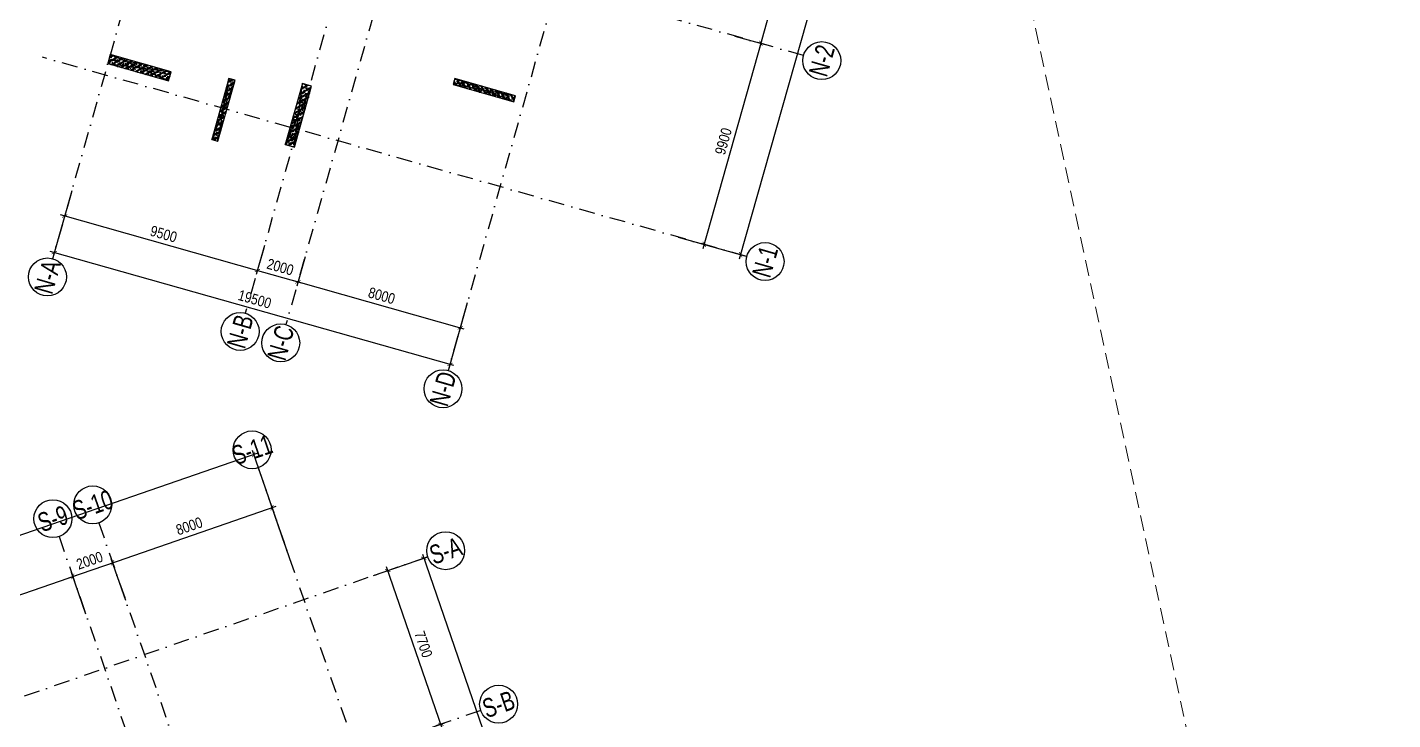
# Model space of a CAD drawing. Header units: millimetres. Extents: x -185400 to 12385, y -14070 to 168686.
# Drawn here: x -64925 to -147, y 55363 to 88185 of the extents above; entities that cross this region are included whole.
import ezdxf
from ezdxf.enums import TextEntityAlignment as Align

# ---------------------------------------------------------------- set-up
doc = ezdxf.new("R2010")
doc.units = ezdxf.units.MM
doc.header["$LTSCALE"] = 300
doc.header["$MEASUREMENT"] = 0
doc.linetypes.add('DASHDOT', pattern=[1, 0.5, -0.25, 0, -0.25])
doc.linetypes.add('HIDDEN', pattern=[0.375, 0.25, -0.125])
for name, color, linetype in [('KC-Betong', 6, 'Continuous'), ('KT-Kich thuoc', 9, 'Continuous'), ('KT-Luoi truc South Tower', 8, 'DASHDOT'), ('ST_MBDV Cot vach 220805$0$AUDIT_I_220805193045-1', 50, 'Continuous')]:
    doc.layers.add(name, color=color, linetype=linetype)
doc.layers.add('KT-Chi gioi XD', color=7, linetype='HIDDEN', true_color=0x0066cc)
doc.styles.add('Arial Narrow', font='ARIALN.TTF')
doc.styles.add('ST_MBDV Cot vach 220805$0$HBA-Text', font='GOTHIC.TTF')
doc.dimstyles.new('ccu12-200', dxfattribs={"dimscale": 200, "dimtxt": 2.5, "dimasz": 1, "dimexe": 1, "dimexo": 2, "dimgap": 1, "dimtad": 1, "dimdec": 0, "dimdsep": 46, "dimtxsty": 'Arial Narrow', "dimblk": 'ARCHTICK', "dimcen": -1, "dimdle": 1, "dimclrd": 256, "dimclre": 256, "dimclrt": 3, "dimadec": 0, "dimazin": 2, "dimtfac": 0.1, "dimtdec": 0, "dimtmove": 0, "dimatfit": 1, "dimldrblk": 'ARCHTICK', "dimfxl": 1, "dimtvp": 0.833333, "dimtolj": 1, "dimtzin": 12, "dimarcsym": 0})

# ---------------------------------------------------------------- blocks, each defined once
blk = doc.blocks.new('ST_MBDV Cot vach 220805$0$GRID-SYM-flat-103')
at = {"layer": 'ST_MBDV Cot vach 220805$0$AUDIT_I_220805193045-1'}
blk.add_circle((0, 0, 0), 900, dxfattribs=at)
at = {"layer": 'ST_MBDV Cot vach 220805$0$AUDIT_I_220805193045-1', "style": 'ST_MBDV Cot vach 220805$0$HBA-Text'}
blk.add_attdef('GRID', text='', height=900, rotation=19.04714, dxfattribs=at).set_placement((0, 0, 0), align=Align.MIDDLE_CENTER)
blk = doc.blocks.new('_ARCHTICK')
at = {"color": 0, "linetype": 'ByBlock', "const_width": 0.15}
blk.add_lwpolyline([(-0.5, -0.5), (0.5, 0.5)], dxfattribs=at)
blk = doc.blocks.new('*D64')
at = {"layer": 'Defpoints', "color": 0, "transparency": 16777216}
for p in [(-52359, 62652), (-108936, 49029), (-107112, 43748, 0)]:
    blk.add_point(p, dxfattribs=at)
at = {"layer": 'KT-Kich thuoc', "lineweight": -2, "transparency": 16777216}
for p, q in [((-52489, 63030), (-54248, 68123)), ((-53994, 67999), (-109125, 48964)), ((-107243, 44126), (-109001, 49218))]:
    blk.add_line(p, q, dxfattribs=at)
at = {"layer": 'KT-Kich thuoc', "lineweight": -2, "transparency": 16777216, "xscale": 200, "yscale": 200, "zscale": 200}
for p, rotation in [((-54183, 67933), 19.04771637789532), ((-108936, 49029), 199.0477163778953)]:
    blk.add_blockref('_ARCHTICK', p, dxfattribs=dict(at, rotation=rotation))
at = {"layer": 'KT-Kich thuoc', "color": 3, "transparency": 16777216, "insert": (-78288, 60092), "char_height": 500, "attachment_point": 5, "rotation": 19.04772, "style": 'Arial Narrow'}
blk.add_mtext('\\A1;57925', dxfattribs=at)
blk = doc.blocks.new('*D72')
at = {"layer": 'Defpoints', "color": 0, "transparency": 16777216}
for p in [(-62765, 62151), (-62018, 59985), (-70998, 56885)]:
    blk.add_point(p, dxfattribs=at)
at = {"layer": 'KT-Kich thuoc', "lineweight": -2, "transparency": 16777216}
for p, q in [((-71934, 58985), (-62576, 62216)), ((-62148, 60364), (-62831, 62340)), ((-71128, 57263), (-71810, 59240))]:
    blk.add_line(p, q, dxfattribs=at)
at = {"layer": 'KT-Kich thuoc', "lineweight": -2, "transparency": 16777216, "xscale": 200, "yscale": 200, "zscale": 200}
for p, rotation in [((-62765, 62151), 19.04713796496646), ((-71745, 59051), 199.0471379649665)]:
    blk.add_blockref('_ARCHTICK', p, dxfattribs=dict(at, rotation=rotation))
at = {"layer": 'KT-Kich thuoc', "color": 3, "transparency": 16777216, "insert": (-67404, 61031), "char_height": 500, "attachment_point": 5, "rotation": 19.04714, "style": 'Arial Narrow'}
blk.add_mtext('\\A1;9500', dxfattribs=at)
blk = doc.blocks.new('*D73')
at = {"layer": 'Defpoints', "color": 0, "transparency": 16777216}
for p in [(-60875, 62804), (-60127, 60638), (-62018, 59985)]:
    blk.add_point(p, dxfattribs=at)
at = {"layer": 'KT-Kich thuoc', "lineweight": -2, "transparency": 16777216}
for p, q in [((-62954, 62086), (-60686, 62869)), ((-60258, 61016), (-60940, 62993)), ((-62148, 60364), (-62831, 62340))]:
    blk.add_line(p, q, dxfattribs=at)
at = {"layer": 'KT-Kich thuoc', "lineweight": -2, "transparency": 16777216, "xscale": 200, "yscale": 200, "zscale": 200}
for p, rotation in [((-60875, 62804), 19.04713796496646), ((-62765, 62151), 199.0471379649665)]:
    blk.add_blockref('_ARCHTICK', p, dxfattribs=dict(at, rotation=rotation))
at = {"layer": 'KT-Kich thuoc', "color": 3, "transparency": 16777216, "insert": (-61969, 62908), "char_height": 500, "attachment_point": 5, "rotation": 19.04714, "style": 'Arial Narrow'}
blk.add_mtext('\\A1;2000', dxfattribs=at)
blk = doc.blocks.new('*D74')
at = {"layer": 'Defpoints', "color": 0, "transparency": 16777216}
for p in [(-53313, 65414), (-52565, 63249), (-60127, 60638)]:
    blk.add_point(p, dxfattribs=at)
at = {"layer": 'KT-Kich thuoc', "lineweight": -2, "transparency": 16777216}
for p, q in [((-61064, 62738), (-53124, 65480)), ((-52696, 63627), (-53378, 65603)), ((-60258, 61016), (-60940, 62993))]:
    blk.add_line(p, q, dxfattribs=at)
at = {"layer": 'KT-Kich thuoc', "lineweight": -2, "transparency": 16777216, "xscale": 200, "yscale": 200, "zscale": 200}
for p, rotation in [((-53313, 65414), 19.04713796496646), ((-60875, 62804), 199.0471379649665)]:
    blk.add_blockref('_ARCHTICK', p, dxfattribs=dict(at, rotation=rotation))
at = {"layer": 'KT-Kich thuoc', "color": 3, "transparency": 16777216, "insert": (-57242, 64539), "char_height": 500, "attachment_point": 5, "rotation": 19.04714, "style": 'Arial Narrow'}
blk.add_mtext('\\A1;8000', dxfattribs=at)
blk = doc.blocks.new('*D75')
at = {"layer": 'Defpoints', "color": 0, "transparency": 16777216}
for p in [(-48876, 62062, 0), (-36033, 33807), (-38792, 32854, 0)]:
    blk.add_point(p, dxfattribs=at)
at = {"layer": 'KT-Kich thuoc', "lineweight": -2, "transparency": 16777216}
for p, q in [((-48497, 62193), (-45928, 63080)), ((-46182, 63204), (-35968, 33617)), ((-38414, 32985), (-35844, 33872))]:
    blk.add_line(p, q, dxfattribs=at)
at = {"layer": 'KT-Kich thuoc', "lineweight": -2, "transparency": 16777216, "xscale": 200, "yscale": 200, "zscale": 200}
for p, rotation in [((-46117, 63015), 109.0471074763102), ((-36033, 33807), 289.0471074763101)]:
    blk.add_blockref('_ARCHTICK', p, dxfattribs=dict(at, rotation=rotation))
at = {"layer": 'KT-Kich thuoc', "color": 3, "transparency": 16777216, "insert": (-40645, 48559), "char_height": 500, "attachment_point": 5, "rotation": 289.04711, "style": 'Arial Narrow'}
blk.add_mtext('\\A1;30900', dxfattribs=at)
blk = doc.blocks.new('*D76')
at = {"layer": 'Defpoints', "color": 0, "transparency": 16777216}
for p in [(-47819, 62427), (-48876, 62062), (-47874, 54262)]:
    blk.add_point(p, dxfattribs=at)
at = {"layer": 'KT-Kich thuoc', "lineweight": -2, "transparency": 16777216}
for p, q in [((-48497, 62193), (-47630, 62493)), ((-45240, 54960), (-47884, 62616)), ((-47496, 54393), (-45117, 55214))]:
    blk.add_line(p, q, dxfattribs=at)
at = {"layer": 'KT-Kich thuoc', "lineweight": -2, "transparency": 16777216, "xscale": 200, "yscale": 200, "zscale": 200}
for p, rotation in [((-47819, 62427), 109.0471074763102), ((-45306, 55149), 289.0471074763101)]:
    blk.add_blockref('_ARCHTICK', p, dxfattribs=dict(at, rotation=rotation))
at = {"layer": 'KT-Kich thuoc', "color": 3, "transparency": 16777216, "insert": (-46132, 58937), "char_height": 500, "attachment_point": 5, "rotation": 289.04711, "style": 'Arial Narrow'}
blk.add_mtext('\\A1;7700', dxfattribs=at)
blk = doc.blocks.new('*D114')
at = {"layer": 'Defpoints', "color": 0, "transparency": 16777216}
for p in [(-29373, 96253, 0), (-27752, 95795), (-31738, 87881, 0)]:
    blk.add_point(p, dxfattribs=at)
at = {"layer": 'KT-Kich thuoc', "lineweight": -2, "transparency": 16777216}
for p, q in [((-30173, 87230), (-27698, 95988)), ((-28988, 96144), (-27560, 95741)), ((-31353, 87772), (-29926, 87369))]:
    blk.add_line(p, q, dxfattribs=at)
at = {"layer": 'KT-Kich thuoc', "lineweight": -2, "transparency": 16777216, "xscale": 200, "yscale": 200, "zscale": 200}
for p, rotation in [((-27752, 95795), 74.2212191827257), ((-30118, 87423), 254.2212191827257)]:
    blk.add_blockref('_ARCHTICK', p, dxfattribs=dict(at, rotation=rotation))
at = {"layer": 'KT-Kich thuoc', "color": 3, "transparency": 16777216, "insert": (-29373, 91733), "char_height": 500, "attachment_point": 5, "rotation": 74.22122, "style": 'Arial Narrow'}
blk.add_mtext('\\A1;8700', dxfattribs=at)
blk = doc.blocks.new('*D115')
at = {"layer": 'Defpoints', "color": 0, "transparency": 16777216}
for p in [(-31738, 87881, 0), (-30118, 87423), (-34430, 78354, 0)]:
    blk.add_point(p, dxfattribs=at)
at = {"layer": 'KT-Kich thuoc', "lineweight": -2, "transparency": 16777216}
for p, q in [((-32865, 77704), (-30064, 87615)), ((-31353, 87772), (-29926, 87369)), ((-34045, 78245), (-32618, 77842))]:
    blk.add_line(p, q, dxfattribs=at)
at = {"layer": 'KT-Kich thuoc', "lineweight": -2, "transparency": 16777216, "xscale": 200, "yscale": 200, "zscale": 200}
for p, rotation in [((-30118, 87423), 74.2212191827257), ((-32810, 77896), 254.2212191827257)]:
    blk.add_blockref('_ARCHTICK', p, dxfattribs=dict(at, rotation=rotation))
at = {"layer": 'KT-Kich thuoc', "color": 3, "transparency": 16777216, "insert": (-31902, 82783), "char_height": 500, "attachment_point": 5, "rotation": 74.22122, "style": 'Arial Narrow'}
blk.add_mtext('\\A1;9900', dxfattribs=at)
blk = doc.blocks.new('*D116')
at = {"layer": 'Defpoints', "color": 0, "transparency": 16777216}
for p in [(-14254, 149758, 0), (-10901, 148811), (-34430, 78354, 0)]:
    blk.add_point(p, dxfattribs=at)
at = {"layer": 'KT-Kich thuoc', "lineweight": -2, "transparency": 16777216}
for p, q in [((-13869, 149649), (-10709, 148756)), ((-31132, 77214), (-10847, 149003)), ((-34045, 78245), (-30886, 77352))]:
    blk.add_line(p, q, dxfattribs=at)
at = {"layer": 'KT-Kich thuoc', "lineweight": -2, "transparency": 16777216, "xscale": 200, "yscale": 200, "zscale": 200}
for p, rotation in [((-10901, 148811), 74.2212191827257), ((-31078, 77407), 254.2212191827257)]:
    blk.add_blockref('_ARCHTICK', p, dxfattribs=dict(at, rotation=rotation))
at = {"layer": 'KT-Kich thuoc', "color": 3, "transparency": 16777216, "insert": (-21428, 113232), "char_height": 500, "attachment_point": 5, "rotation": 74.22122, "style": 'Arial Narrow'}
blk.add_mtext('\\A1;74200', dxfattribs=at)
blk = doc.blocks.new('*D120')
at = {"layer": 'Defpoints', "color": 0, "transparency": 16777216}
for p in [(-62708, 80812, 0), (-63642, 77507), (-43943, 75510, 0)]:
    blk.add_point(p, dxfattribs=at)
at = {"layer": 'KT-Kich thuoc', "lineweight": -2, "transparency": 16777216}
for p, q in [((-62817, 80428), (-63697, 77314)), ((-44684, 72150), (-63835, 77561)), ((-44052, 75125), (-44931, 72012))]:
    blk.add_line(p, q, dxfattribs=at)
at = {"layer": 'KT-Kich thuoc', "lineweight": -2, "transparency": 16777216, "xscale": 200, "yscale": 200, "zscale": 200}
for p, rotation in [((-63642, 77507), 164.2212191784306), ((-44877, 72204), 344.2212191784306)]:
    blk.add_blockref('_ARCHTICK', p, dxfattribs=dict(at, rotation=rotation))
at = {"layer": 'KT-Kich thuoc', "color": 3, "transparency": 16777216, "insert": (-54136, 75293), "char_height": 500, "attachment_point": 5, "rotation": 344.22122, "style": 'Arial Narrow'}
blk.add_mtext('\\A1;19500', dxfattribs=at)
blk = doc.blocks.new('*D121')
at = {"layer": 'Defpoints', "color": 0, "transparency": 16777216}
for p in [(-51641, 77685, 0), (-52086, 76112), (-43943, 75510, 0)]:
    blk.add_point(p, dxfattribs=at)
at = {"layer": 'KT-Kich thuoc', "lineweight": -2, "transparency": 16777216}
for p, q in [((-51750, 77300), (-52140, 75919)), ((-44195, 73882), (-52279, 76166)), ((-44052, 75125), (-44442, 73744))]:
    blk.add_line(p, q, dxfattribs=at)
at = {"layer": 'KT-Kich thuoc', "lineweight": -2, "transparency": 16777216, "xscale": 200, "yscale": 200, "zscale": 200}
for p, rotation in [((-52086, 76112), 164.2212191784306), ((-44387, 73936), 344.2212191784306)]:
    blk.add_blockref('_ARCHTICK', p, dxfattribs=dict(at, rotation=rotation))
at = {"layer": 'KT-Kich thuoc', "color": 3, "transparency": 16777216, "insert": (-48113, 75462), "char_height": 500, "attachment_point": 5, "rotation": 344.22122, "style": 'Arial Narrow'}
blk.add_mtext('\\A1;8000', dxfattribs=at)
blk = doc.blocks.new('*D122')
at = {"layer": 'Defpoints', "color": 0, "transparency": 16777216}
for p in [(-62708, 80812, 0), (-63153, 79239), (-53566, 78229, 0)]:
    blk.add_point(p, dxfattribs=at)
at = {"layer": 'KT-Kich thuoc', "lineweight": -2, "transparency": 16777216}
for p, q in [((-62817, 80428), (-63207, 79046)), ((-53818, 76601), (-63345, 79293)), ((-53675, 77844), (-54065, 76463))]:
    blk.add_line(p, q, dxfattribs=at)
at = {"layer": 'KT-Kich thuoc', "lineweight": -2, "transparency": 16777216, "xscale": 200, "yscale": 200, "zscale": 200}
for p, rotation in [((-63153, 79239), 164.2212191784306), ((-54011, 76655), 344.2212191784306)]:
    blk.add_blockref('_ARCHTICK', p, dxfattribs=dict(at, rotation=rotation))
at = {"layer": 'KT-Kich thuoc', "color": 3, "transparency": 16777216, "insert": (-58458, 78385), "char_height": 500, "attachment_point": 5, "rotation": 344.22122, "style": 'Arial Narrow'}
blk.add_mtext('\\A1;9500', dxfattribs=at)
blk = doc.blocks.new('*D108')
at = {"layer": 'Defpoints', "color": 0, "transparency": 16777216}
for p in [(-53566, 78229, 0), (-51641, 77685, 0), (-54011, 76655)]:
    blk.add_point(p, dxfattribs=at)
at = {"layer": 'KT-Kich thuoc', "lineweight": -2, "transparency": 16777216}
for p, q in [((-53675, 77844), (-54065, 76463)), ((-51750, 77300), (-52140, 75919)), ((-51894, 76057), (-54203, 76710))]:
    blk.add_line(p, q, dxfattribs=at)
at = {"layer": 'KT-Kich thuoc', "lineweight": -2, "transparency": 16777216, "xscale": 200, "yscale": 200, "zscale": 200}
for p, rotation in [((-54011, 76655), 164.2212206128977), ((-52086, 76112), 344.2212206128978)]:
    blk.add_blockref('_ARCHTICK', p, dxfattribs=dict(at, rotation=rotation))
at = {"layer": 'KT-Kich thuoc', "color": 3, "transparency": 16777216, "insert": (-52925, 76822), "char_height": 500, "attachment_point": 5, "rotation": 344.22122, "style": 'Arial Narrow'}
blk.add_mtext('\\A1;2000', dxfattribs=at)
blk = doc.blocks.new('*U35')
h = blk.add_hatch()
h.set_pattern_fill('VATLIEU04', color=250, scale=40, style=0, pattern_type=2)
h.set_pattern_definition([(50, (2050, 500), (286.904, -25.1), [30, -330]), (355, (2050, 500), (-55.5, 300.877), [24, -264]), (100.451, (2073.9, 497.9), (231.404, 275.776), [25.496, -280.457]), (46.184, (2050, 580), (426.896, -66.208), [45, -495]), (96.636, (2085.57, 574.5), (373.865, 389.65), [38.244, -420.685]), (351.184, (2050, 580), (373.865, 389.65), [36, -396]), (21, (2090, 560), (238.763, -161.048), [30, -330]), (326, (2090, 560), (97.326, 290.06), [24, -264]), (71.451, (2109.9, 546.58), (336.09, 129.012), [25.496, -280.457]), (37.5, (2050, 500), (4.864, 133.1575), [0, -260.8, 0, -268, 0, -265]), (7.5, (2050, 500), (105.228, 157.765), [0, -152.8, 0, -254.8, 0, -101]), (327.5, (1960.8, 500), (213.529, -9.022), [0, -100, 0, -312, 0, -414]), (317.5, (1920.8, 500), (233.274, 40.042), [0, -130, 0, -207.2, 0, -294]), (45, (2050, 500), (-120.208, 120.208), []), (45, (2050, 549), (-120.208, 120.208), [])])
h.paths.add_polyline_path([(-475, -475), (2525, -475), (2525, -25), (-475, -25)])
at = {"color": 6, "ltscale": 0.25}
blk.add_lwpolyline([(-475, -475), (2525, -475), (2525, -25), (-475, -25)], close=True, dxfattribs=at)
at = {"layer": 'Defpoints', "linetype": 'ByBlock', "ltscale": 30}
for p, q in [((2525, -475), (-475, -25)), ((-475, -475), (2525, -25))]:
    blk.add_line(p, q, dxfattribs=at)
blk = doc.blocks.new('*U34')
h = blk.add_hatch()
h.set_pattern_fill('VATLIEU04', color=250, scale=40, style=0, pattern_type=2)
h.set_pattern_definition([(50, (-650, 3050), (286.904, -25.101), [30, -330]), (355, (-650, 3050), (-55.5, 300.877), [24, -264]), (100.451, (-626.1, 3047.9), (231.404, 275.776), [25.496, -280.457]), (46.184, (-650, 3130), (426.896, -66.208), [45, -495]), (96.636, (-614.42, 3124.5), (373.865, 389.647), [38.244, -420.685]), (351.184, (-650, 3130), (373.865, 389.65), [36, -396]), (21, (-610, 3110), (238.763, -161.048), [30, -330]), (326, (-610, 3110), (97.326, 290.06), [24, -264]), (71.451, (-590.1, 3096.58), (336.09, 129.012), [25.496, -280.457]), (37.5, (-650, 3050), (4.864, 133.1575), [0, -260.8, 0, -268, 0, -265]), (7.5, (-650, 3050), (105.228, 157.7647), [0, -152.8, 0, -254.8, 0, -101]), (327.5, (-739.2, 3050), (213.529, -9.022), [0, -100, 0, -312, 0, -414]), (317.5, (-779.2, 3050), (233.274, 40.042), [0, -130, 0, -207.2, 0, -294]), (45, (-650, 3050), (-120.208, 120.208), []), (45, (-650, 3099), (-120.208, 120.208), [])])
h.paths.add_polyline_path([(-475, -475), (-175, -475), (-175, 2525), (-475, 2525)])
at = {"color": 6, "ltscale": 0.25}
blk.add_lwpolyline([(-475, -475), (-175, -475), (-175, 2525), (-475, 2525)], close=True, dxfattribs=at)
at = {"layer": 'Defpoints', "linetype": 'ByBlock', "ltscale": 30}
for p, q in [((-175, -475), (-475, 2525)), ((-475, -475), (-175, 2525))]:
    blk.add_line(p, q, dxfattribs=at)
blk = doc.blocks.new('*U36')
h = blk.add_hatch()
h.set_pattern_fill('VATLIEU04', color=250, scale=40, style=0, pattern_type=2)
h.set_pattern_definition([(50, (-500, 3050), (286.904, -25.101), [30, -330]), (355, (-500, 3050), (-55.5, 300.877), [24, -264]), (100.451, (-476.1, 3047.9), (231.404, 275.776), [25.496, -280.457]), (46.184, (-500, 3130), (426.896, -66.208), [45, -495]), (96.636, (-464.43, 3124.5), (373.865, 389.647), [38.244, -420.685]), (351.184, (-500, 3130), (373.865, 389.65), [36, -396]), (21, (-460, 3110), (238.763, -161.048), [30, -330]), (326, (-460, 3110), (97.326, 290.06), [24, -264]), (71.451, (-440.1, 3096.58), (336.09, 129.012), [25.496, -280.457]), (37.5, (-500, 3050), (4.864, 133.1575), [0, -260.8, 0, -268, 0, -265]), (7.5, (-500, 3050), (105.228, 157.7647), [0, -152.8, 0, -254.8, 0, -101]), (327.5, (-589.2, 3050), (213.529, -9.022), [0, -100, 0, -312, 0, -414]), (317.5, (-629.2, 3050), (233.274, 40.042), [0, -130, 0, -207.2, 0, -294]), (45, (-500, 3050), (-120.208, 120.208), []), (45, (-500, 3099), (-120.208, 120.208), [])])
h.paths.add_polyline_path([(-475, -475), (-25, -475), (-25, 2525), (-475, 2525)])
at = {"color": 6, "ltscale": 0.25}
blk.add_lwpolyline([(-475, -475), (-25, -475), (-25, 2525), (-475, 2525)], close=True, dxfattribs=at)
at = {"layer": 'Defpoints', "linetype": 'ByBlock', "ltscale": 30}
for p, q in [((-25, -475), (-475, 2525)), ((-475, -475), (-25, 2525))]:
    blk.add_line(p, q, dxfattribs=at)
blk = doc.blocks.new('A$C757F5D6E')
at = {"layer": 'KC-Betong', "linetype": 'ByBlock'}
for name, p, rotation in [('*U35', (-60525, 86792), 344.22121318315), ('*U34', (-55586, 83199), 344.22121318315), ('*U36', (-52100, 82957), 344.22121318315), ('*U34', (-42169, 85243), 74.22121318315003)]:
    blk.add_blockref(name, p, dxfattribs=dict(at, rotation=rotation))
blk = doc.blocks.new('Asix South Tower')
at = {"layer": 'KT-Luoi truc South Tower', "ltscale": 5}
for p, q in [((-53965.4, 67304.5), (-40792.5, 29149.9)), ((-61527.4, 64693.7), (-45306.5, 17710.6)), ((-63417.9, 64041.1), (-47197, 17057.9)), ((-45928.1, 63080), (-113358.3, 39799.9)), ((-43415.2, 55801.6), (-67725.7, 47408.4))]:
    blk.add_line(p, q, dxfattribs=at)
at = {"layer": 'KT-Kich thuoc'}
ref = blk.add_blockref('ST_MBDV Cot vach 220805$0$GRID-SYM-flat-103', (-54258.3, 68155.5), dxfattribs=at)
ref.add_attrib('GRID', 'S-11', dxfattribs={"layer": 'ST_MBDV Cot vach 220805$0$AUDIT_I_220805193045-1', "height": 900, "rotation": 19, "style": 'ST_MBDV Cot vach 220805$0$HBA-Text', "width": 0.75}).set_placement((-54258.3, 68155.5, 0), align=Align.MIDDLE_CENTER)
ref = blk.add_blockref('ST_MBDV Cot vach 220805$0$GRID-SYM-flat-103', (-61821.1, 65544.5), dxfattribs=at)
ref.add_attrib('GRID', 'S-10', dxfattribs={"layer": 'ST_MBDV Cot vach 220805$0$AUDIT_I_220805193045-1', "height": 900, "rotation": 19, "style": 'ST_MBDV Cot vach 220805$0$HBA-Text', "width": 0.75}).set_placement((-61821.1, 65544.5, 0), align=Align.MIDDLE_CENTER)
ref = blk.add_blockref('ST_MBDV Cot vach 220805$0$GRID-SYM-flat-103', (-63711.6, 64891.8), dxfattribs=at)
ref.add_attrib('GRID', 'S-9', dxfattribs={"layer": 'ST_MBDV Cot vach 220805$0$AUDIT_I_220805193045-1', "height": 900, "rotation": 19, "style": 'ST_MBDV Cot vach 220805$0$HBA-Text', "width": 0.75}).set_placement((-63711.6, 64891.8, 0), align=Align.MIDDLE_CENTER)
ref = blk.add_blockref('ST_MBDV Cot vach 220805$0$GRID-SYM-flat-103', (-45077.3, 63373.8, 0), dxfattribs=at)
ref.add_attrib('GRID', 'S-A', dxfattribs={"layer": 'ST_MBDV Cot vach 220805$0$AUDIT_I_220805193045-1', "height": 900, "rotation": 19.047138, "style": 'ST_MBDV Cot vach 220805$0$HBA-Text', "width": 0.75}).set_placement((-45077.3, 63373.8, 0), align=Align.MIDDLE_CENTER)
ref = blk.add_blockref('ST_MBDV Cot vach 220805$0$GRID-SYM-flat-103', (-42564.5, 56095.3, 0), dxfattribs=at)
ref.add_attrib('GRID', 'S-B', dxfattribs={"layer": 'ST_MBDV Cot vach 220805$0$AUDIT_I_220805193045-1', "height": 900, "rotation": 19, "style": 'ST_MBDV Cot vach 220805$0$HBA-Text', "width": 0.75}).set_placement((-42564.5, 56095.3, 0), align=Align.MIDDLE_CENTER)
dim = blk.add_linear_dim(base=(-108935.8, 49029.4), p1=(-52359, 62651.6), p2=(-107112.2, 43747.5, 0), angle=199.047716, dimstyle='ccu12-200', dxfattribs=at)
dim.commit()
dim.dimension.update_dxf_attribs({"geometry": '*D64', "text_midpoint": (-78139.5, 59662.1), "dimtype": 129})
for base, p1, p2, angle, picture, middle in [((-53312.8, 65414.4), (-60127.2, 60638.2), (-52565.2, 63249), 19.047138, '*D74', (-57242.4, 64539.4)), ((-60874.8, 62803.6), (-62017.7, 59985.5), (-60127.2, 60638.2), 19.047138, '*D73', (-61968.6, 62907.6)), ((-36033, 33806.5), (-48875.5, 62062.4, 0), (-38792.1, 32854, 0), 109.047107, '*D75', (-40644.7, 48559.2)), ((-62765.3, 62150.9), (-70997.6, 56885.2), (-62017.7, 59985.5), 19.047138, '*D72', (-67403.8, 61031.1)), ((-47818.6, 62427.4), (-47874.4, 54262.1), (-48875.5, 62062.4), 109.047107, '*D76', (-46131.8, 58936.7))]:
    dim = blk.add_linear_dim(base=base, p1=p1, p2=p2, angle=angle, dimstyle='ccu12-200', dxfattribs=at)
    dim.commit()
    dim.dimension.update_dxf_attribs({"geometry": picture, "text_midpoint": middle})

msp = doc.modelspace()

# ---------------------------------------------------------------- linework, layer by layer
at = {"layer": 'KT-Chi gioi XD', "lineweight": 13, "ltscale": 10, "elevation": 0, "flags": 128}
msp.add_lwpolyline([(-29078.1, 143772.1), (-33774.2, 161645), (-36124.3, 162456.9), (-45058.2, 155685.5), (-68562, 137753.5), (-92229.5, 120645.5, 0.684877), (-61797, 6849.6), (-41426.4, 4693.7), (-2997.3, 5908.3), (-146.9, 9554.9)], format="xyb", close=True, dxfattribs=at)
at = {"layer": 'KT-Luoi truc South Tower', "ltscale": 5}
for p, q in [((-38376.6, 166919.4), (-63723.7, 77217.8)), ((-29234.6, 164336.2), (-54581.7, 74634.5)), ((-27310, 163792.3), (-52657.1, 74090.7)), ((-19611.4, 161616.9), (-44958.5, 71915.3)), ((-28097.4, 86851.9), (-61513.9, 96294.4)), ((-30789.4, 77324.9), (-64205.9, 86767.5))]:
    msp.add_line(p, q, dxfattribs=at)

# ---------------------------------------------------------------- block references
at = {"layer": 'KT-Kich thuoc'}
for name in ['A$C757F5D6E', 'Asix South Tower']:
    msp.add_blockref(name, (0, 0), dxfattribs=at)
ref = msp.add_blockref('ST_MBDV Cot vach 220805$0$GRID-SYM-flat-103', (-27231.3, 86607.1, 0), dxfattribs=at)
ref.add_attrib('GRID', 'N-2', dxfattribs={"layer": 'ST_MBDV Cot vach 220805$0$AUDIT_I_220805193045-1', "height": 900, "rotation": 74, "style": 'ST_MBDV Cot vach 220805$0$HBA-Text', "width": 0.75}).set_placement((-27231.3, 86607.1, 0), align=Align.MIDDLE_CENTER)
ref = msp.add_blockref('ST_MBDV Cot vach 220805$0$GRID-SYM-flat-103', (-29923.3, 77080.4, 0), dxfattribs=at)
ref.add_attrib('GRID', 'N-1', dxfattribs={"layer": 'ST_MBDV Cot vach 220805$0$AUDIT_I_220805193045-1', "height": 900, "rotation": 74, "style": 'ST_MBDV Cot vach 220805$0$HBA-Text', "width": 0.75}).set_placement((-29923.3, 77080.4, 0), align=Align.MIDDLE_CENTER)
ref = msp.add_blockref('ST_MBDV Cot vach 220805$0$GRID-SYM-flat-103', (-63968.5, 76351.7, 0), dxfattribs=at)
ref.add_attrib('GRID', 'N-A', dxfattribs={"layer": 'ST_MBDV Cot vach 220805$0$AUDIT_I_220805193045-1', "height": 900, "rotation": 74, "style": 'ST_MBDV Cot vach 220805$0$HBA-Text', "width": 0.75}).set_placement((-63968.5, 76351.7, 0), align=Align.MIDDLE_CENTER)
ref = msp.add_blockref('ST_MBDV Cot vach 220805$0$GRID-SYM-flat-103', (-54826.5, 73768.4, 0), dxfattribs=at)
ref.add_attrib('GRID', 'N-B', dxfattribs={"layer": 'ST_MBDV Cot vach 220805$0$AUDIT_I_220805193045-1', "height": 900, "rotation": 74, "style": 'ST_MBDV Cot vach 220805$0$HBA-Text', "width": 0.75}).set_placement((-54826.5, 73768.4, 0), align=Align.MIDDLE_CENTER)
ref = msp.add_blockref('ST_MBDV Cot vach 220805$0$GRID-SYM-flat-103', (-52901.8, 73224.6, 0), dxfattribs=at)
ref.add_attrib('GRID', 'N-C', dxfattribs={"layer": 'ST_MBDV Cot vach 220805$0$AUDIT_I_220805193045-1', "height": 900, "rotation": 74, "style": 'ST_MBDV Cot vach 220805$0$HBA-Text', "width": 0.75}).set_placement((-52901.8, 73224.6, 0), align=Align.MIDDLE_CENTER)
ref = msp.add_blockref('ST_MBDV Cot vach 220805$0$GRID-SYM-flat-103', (-45203.3, 71049.2, 0), dxfattribs=at)
ref.add_attrib('GRID', 'N-D', dxfattribs={"layer": 'ST_MBDV Cot vach 220805$0$AUDIT_I_220805193045-1', "height": 900, "rotation": 74, "style": 'ST_MBDV Cot vach 220805$0$HBA-Text', "width": 0.75}).set_placement((-45203.3, 71049.2, 0), align=Align.MIDDLE_CENTER)

# ---------------------------------------------------------------- dimensions: what is measured, and where the dimension line sits
for base, p1, p2, angle, picture, middle in [((-10901.4, 148810.6), (-34430.3, 78353.9, 0), (-14253.6, 149757.8, 0), 74.221219, '*D116', (-21427.8, 113232.4)), ((-27752.4, 95795.1), (-31738.3, 87880.7, 0), (-29372.5, 96252.9, 0), 74.221219, '*D114', (-29373.4, 91732.8)), ((-30118.2, 87422.9), (-34430.3, 78353.9, 0), (-31738.3, 87880.7, 0), 74.221219, '*D115', (-31902.4, 82783.3)), ((-63642.2, 77506.5), (-43942.8, 75510, 0), (-62708, 80812.5, 0), 164.221219, '*D120', (-54135.8, 75293.4)), ((-63152.7, 79238.7), (-53566, 78229.2, 0), (-62708, 80812.5, 0), 164.221219, '*D122', (-58457.9, 78385.2)), ((-52086, 76111.6), (-43942.8, 75510, 0), (-51641.3, 77685.4, 0), 164.221219, '*D121', (-48113, 75462))]:
    dim = msp.add_linear_dim(base=base, p1=p1, p2=p2, angle=angle, dimstyle='ccu12-200', dxfattribs=at)
    dim.commit()
    dim.dimension.update_dxf_attribs({"geometry": picture, "text_midpoint": middle})
dim = msp.add_aligned_dim(p1=(-51641.3, 77685.4, 0), p2=(-53566, 78229.2, 0), distance=1635.4, dimstyle='ccu12-200', dxfattribs=at)
dim.commit()
dim.dimension.update_dxf_attribs({"geometry": '*D108', "text_midpoint": (-52924.6, 76821.6)})

doc.saveas('drawing.dxf')
